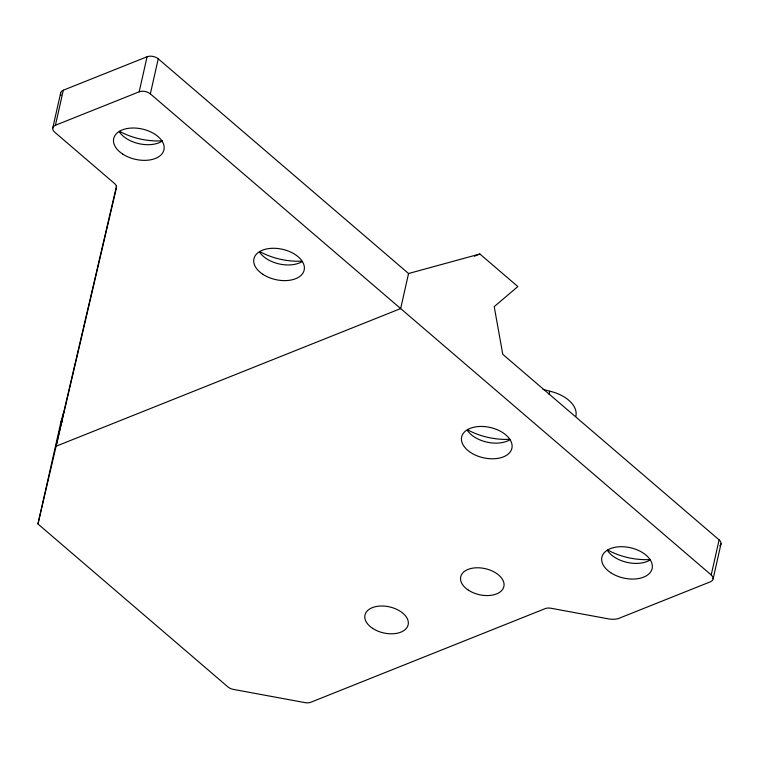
<?xml version="1.0" encoding="UTF-8"?>
<svg xmlns="http://www.w3.org/2000/svg" width="759" height="759" viewBox="0 0 759 759"><rect width="100%" height="100%" fill="white"/><g stroke="black" fill="none" stroke-linecap="round" stroke-linejoin="round"><path stroke-width="1.14" d="M52.703 128.271L60.606 93.205M719.115 539.886L711.211 574.952A8.045 4.858 12.7 0 1 710.424 581.792L618.111 618.67A16.091 9.706 12.7 0 1 608.367 618.86L550.92 608.244A8.045 4.858 12.7 0 0 545.161 608.633L310.81 702.246A8.045 4.858 12.7 0 1 305.061 702.635L233.374 689.39A8.045 4.858 12.7 0 1 227.947 686.942L37.95 523.976L116.44 187.72A8.045 4.858 12.7 0 0 114.571 183.545L54.62 132.113A8.045 4.858 12.7 0 1 55.407 125.273L63.31 90.207L147.075 56.754A8.045 4.858 12.7 0 1 158.252 58.813L408.56 273.515L479.887 253.999L517.856 286.57L494.213 306.636L502.79 354.339L719.115 539.886A8.045 4.858 12.7 0 1 719.769 545.901M37.95 523.976L61.09 421.292L64.003 411.15L116.525 186.126M64.003 411.15L56.1 446.216L400.657 308.581L408.56 273.515M55.407 125.273L139.172 91.82L147.075 56.754M711.211 574.952L150.348 93.879L158.252 58.813M549.08 394.376L549.791 391.208A249.645 150.586 12.7 0 0 543.046 389.433M713.137 578.794L721.031 543.738M474.394 256.2L479.887 253.999M61.09 421.292L62.077 422.137M61.033 95.245A8.045 4.858 12.7 0 1 63.31 90.207M139.172 91.82A8.045 4.858 12.7 0 1 150.348 93.879M650.349 559.857A25.749 15.531 12.7 0 1 607.551 550.664M650.501 559.525A50.692 30.578 12.7 0 1 607.665 550.019M510.133 439.594A25.749 15.531 12.7 0 1 467.335 430.4M509.327 439.309A50.692 30.578 12.7 0 1 467.449 429.755M302.405 261.419A25.749 15.531 12.7 0 1 259.606 252.225M301.598 261.143A50.692 30.578 12.7 0 1 259.72 251.58M162.189 141.155A25.749 15.531 12.7 0 1 119.381 131.952M162.341 140.813A50.692 30.578 12.7 0 1 119.505 131.316M549.791 391.208A30.834 18.605 12.7 0 1 575.777 416.52M610.71 572.684A25.749 15.531 12.7 0 0 651.972 569.136A25.749 15.531 12.7 0 0 618.319 546.841A25.749 15.531 12.7 0 0 610.71 572.684M470.495 452.421A25.749 15.531 12.7 0 0 511.746 448.863A25.749 15.531 12.7 0 0 478.094 426.577A25.749 15.531 12.7 0 0 470.495 452.421M262.766 274.246A25.749 15.531 12.7 0 0 304.017 270.688A25.749 15.531 12.7 0 0 270.365 248.402A25.749 15.531 12.7 0 0 262.766 274.246M122.55 153.982A25.749 15.531 12.7 0 0 163.802 150.424A25.749 15.531 12.7 0 0 130.15 128.138A25.749 15.531 12.7 0 0 122.55 153.982M468.294 590.094A22.125 13.349 12.7 0 0 503.739 587.039A22.125 13.349 12.7 0 0 474.821 567.884A22.125 13.349 12.7 0 0 468.294 590.094M372.565 628.329A22.125 13.349 12.7 0 0 408.019 625.274A22.125 13.349 12.7 0 0 379.102 606.118A22.125 13.349 12.7 0 0 372.565 628.329"/></g></svg>
